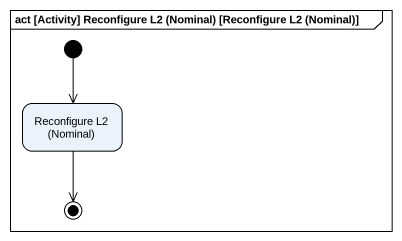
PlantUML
@startuml
mainframe act [Activity] Reconfigure L2 (Nominal) [Reconfigure L2 (Nominal)]
hide empty description
state "Reconfigure L2 (Nominal)" as Reconfigure_L2_Nominal
[*] --> Reconfigure_L2_Nominal
Reconfigure_L2_Nominal --> [*]
@enduml
